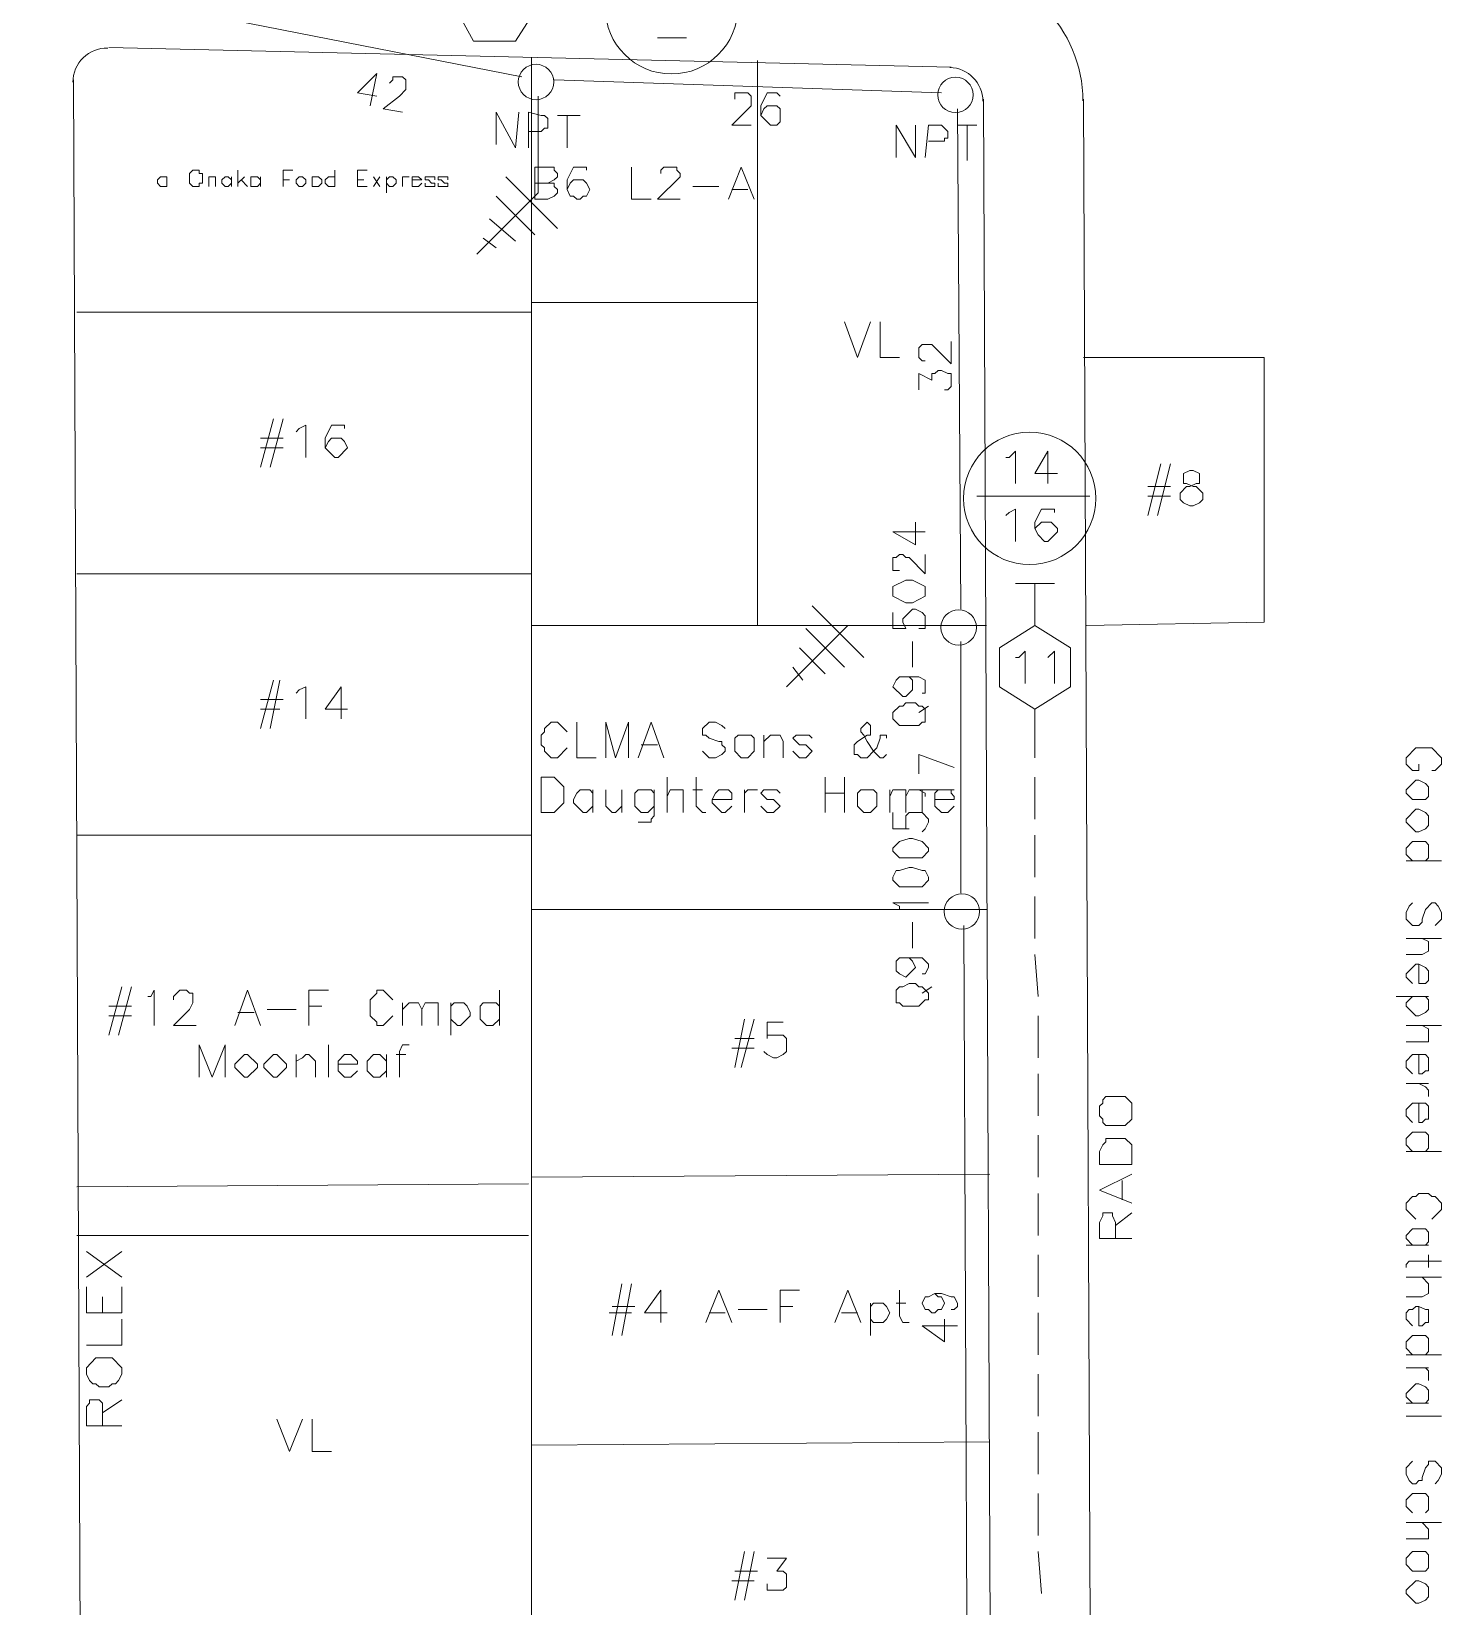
# Model space of a CAD drawing. Header units: millimetres. Extents: x 5.9 to 40.1, y 2 to 30.5.
# Drawn here: x 28.521 to 30.543, y 11.439 to 13.697 of the extents above; entities that cross this region are included whole.
import ezdxf

# ---------------------------------------------------------------- set-up
doc = ezdxf.new("R2010")
doc.units = ezdxf.units.MM
for name, color, linetype, true_color in [('PDF_S31$Cable-565', 23, 'Continuous', 0xdd8a6e), ('PDF_S31$LOTS', 254, 'Continuous', 0xdcdcdc), ('PDF_S31$ROAD', 8, 'Continuous', 0x808080), ('PDF_S31$SDU', 157, 'Continuous', 0x396472), ('PDF_S31$Symbols-EndOfLine', 15, 'Continuous', 0x954a4a), ('PDF_S31$Symbols-Ground', 12, 'Continuous', 0xb80000)]:
    doc.layers.add(name, color=color, linetype=linetype, true_color=true_color)
for name, color, linetype in [('PDF_S31$NAME-LANDMARK', 7, 'Continuous'), ('PDF_S31$NAME-ROAD', 7, 'Continuous'), ('PDF_S31$Passives-TapOffs', 7, 'Continuous'), ('PDF_S31$POLE', 7, 'Continuous'), ('PDF_S31$STRAND', 7, 'Continuous'), ('PDF_S31$Symbols-SelfTerminating', 7, 'Continuous')]:
    doc.layers.add(name, color=color, linetype=linetype)

msp = doc.modelspace()

# ---------------------------------------------------------------- linework, layer by layer
at = {"layer": 'PDF_S31$Cable-565', "lineweight": 13}
for points in [[(29.9602, 12.6561), (29.9602, 12.7255)], [(29.9602, 12.5682), (29.9602, 12.6284)], [(29.9602, 12.4849), (29.9602, 12.5451)], [(29.9602, 12.397), (29.9602, 12.4572)], [(29.9648, 12.3137), (29.9602, 12.3739)], [(29.9648, 12.2258), (29.9648, 12.286)], [(29.9648, 12.1425), (29.9648, 12.2027)], [(29.9648, 12.0546), (29.9648, 12.1148)], [(29.9648, 11.9713), (29.9648, 12.0315)], [(29.9648, 11.8834), (29.9648, 11.9436)], [(29.9648, 11.8001), (29.9648, 11.8603)], [(29.9648, 11.7122), (29.9648, 11.7724)], [(29.9648, 11.6289), (29.9648, 11.6891)], [(29.9648, 11.541), (29.9648, 11.6012)], [(29.9695, 11.4577), (29.9648, 11.5179)]]:
    msp.add_lwpolyline(points, dxfattribs=at)
at = {"layer": 'PDF_S31$LOTS', "lineweight": 0}
for points in [[(29.2384, 10.8285), (29.2384, 13.6602)], [(29.5623, 12.8458), (29.5623, 13.6556)], [(29.5623, 13.3085), (29.2384, 13.3085)], [(28.586, 13.2946), (29.2384, 13.2946)], [(30.0296, 13.2299), (30.2887, 13.2299), (30.2887, 12.8505), (30.0342, 12.8458)], [(28.586, 12.9199), (29.2384, 12.9199)], [(29.8908, 12.8458), (29.2384, 12.8458)], [(29.2384, 12.5451), (28.586, 12.5451)], [(29.8908, 12.4387), (29.2384, 12.4387)], [(29.8954, 12.0592), (29.2384, 12.0546)], [(29.8954, 11.6752), (29.2384, 11.6706)]]:
    msp.add_lwpolyline(points, dxfattribs=at)
at = {"layer": 'PDF_S31$NAME-LANDMARK', "lineweight": 0}
for points in [[(29.2893, 12.67), (29.2754, 12.6561), (29.2662, 12.6561), (29.2569, 12.6654), (29.2569, 12.67), (29.2523, 12.6746), (29.2523, 12.6885), (29.2569, 12.6931), (29.2569, 12.6978), (29.2662, 12.707), (29.2754, 12.707), (29.2893, 12.6931)], [(29.3309, 12.6561), (29.3032, 12.6561), (29.3032, 12.707)], [(29.3448, 12.6561), (29.3448, 12.707), (29.3587, 12.6561), (29.3772, 12.707), (29.3772, 12.6561)], [(29.3911, 12.6561), (29.4096, 12.707), (29.4281, 12.6561)], [(29.4836, 12.6654), (29.4929, 12.6561), (29.5021, 12.6561), (29.5114, 12.6607), (29.516, 12.6654), (29.516, 12.67), (29.5114, 12.6746), (29.5114, 12.6793), (29.5068, 12.6793), (29.4929, 12.6839), (29.4882, 12.6885), (29.4836, 12.6885), (29.4836, 12.6978), (29.4929, 12.707), (29.5021, 12.707), (29.5114, 12.7024), (29.516, 12.6978)], [(29.7474, 12.6607), (29.7427, 12.6561), (29.7381, 12.6561), (29.7289, 12.6654), (29.7196, 12.6561), (29.7103, 12.6561), (29.7057, 12.6607), (29.7011, 12.6607), (29.7011, 12.6746), (29.7057, 12.6793), (29.7196, 12.6885), (29.7242, 12.6885), (29.7242, 12.7024), (29.7196, 12.707), (29.7103, 12.6978), (29.7103, 12.6931), (29.715, 12.6885), (29.7196, 12.6793), (29.7289, 12.6654), (29.7335, 12.67), (29.7381, 12.6839), (29.7381, 12.6885), (29.7474, 12.6885), (29.7474, 12.6839)], [(29.4188, 12.6746), (29.3957, 12.6746)], [(29.5715, 12.6561), (29.5715, 12.6885)], [(29.5715, 12.6793), (29.5808, 12.6885), (29.5947, 12.6885), (29.5993, 12.6793), (29.5993, 12.6561)], [(29.6132, 12.6654), (29.6224, 12.6561), (29.6317, 12.6561), (29.6409, 12.6654), (29.6317, 12.6746), (29.6224, 12.6746), (29.6132, 12.6839), (29.6178, 12.6885), (29.6363, 12.6885), (29.6409, 12.6839)], [(29.4327, 12.5775), (29.4327, 12.6284)], [(29.4882, 12.5775), (29.4836, 12.5775), (29.4744, 12.5867), (29.4744, 12.6284)], [(29.6594, 12.5775), (29.6594, 12.6284)], [(29.6872, 12.5775), (29.6872, 12.6284)], [(29.3263, 12.5867), (29.317, 12.5775), (29.3124, 12.5775), (29.2985, 12.5913), (29.2985, 12.596), (29.3032, 12.6052), (29.3078, 12.6098), (29.3217, 12.6098), (29.3263, 12.6052)], [(29.3263, 12.5775), (29.3263, 12.6098)], [(29.3679, 12.5867), (29.3587, 12.5775), (29.3541, 12.5775), (29.3448, 12.5867), (29.3448, 12.6098)], [(29.3679, 12.5775), (29.3679, 12.6098)], [(29.4142, 12.5867), (29.405, 12.5775), (29.3957, 12.5775), (29.3865, 12.5867), (29.3865, 12.6052), (29.3911, 12.6098), (29.4096, 12.6098), (29.4142, 12.6052)], [(29.4142, 12.6098), (29.4142, 12.5728), (29.4096, 12.5682), (29.4096, 12.5636), (29.3911, 12.5636)], [(29.4327, 12.6006), (29.4373, 12.6098), (29.4559, 12.6098), (29.4559, 12.5775)], [(29.4836, 12.6098), (29.4697, 12.6098)], [(29.5253, 12.5867), (29.516, 12.5775), (29.5114, 12.5775), (29.4975, 12.5913), (29.4975, 12.596), (29.5021, 12.6052), (29.5068, 12.6098), (29.5206, 12.6098), (29.5253, 12.6052), (29.5253, 12.596), (29.4975, 12.596)], [(29.5438, 12.5775), (29.5438, 12.6098)], [(29.5438, 12.596), (29.5438, 12.6052), (29.5484, 12.6098), (29.5623, 12.6098)], [(29.5669, 12.5867), (29.5762, 12.5775), (29.5854, 12.5775), (29.5947, 12.5867), (29.5854, 12.596), (29.5762, 12.596), (29.5669, 12.6052), (29.5715, 12.6098), (29.59, 12.6098), (29.5947, 12.6052)], [(29.6872, 12.6052), (29.6594, 12.6052)], [(29.752, 12.5775), (29.752, 12.6098)], [(29.752, 12.6006), (29.7566, 12.6098), (29.7751, 12.6098), (29.7751, 12.5775)], [(29.7751, 12.6006), (29.7797, 12.6098), (29.7983, 12.6098), (29.7983, 12.5775)], [(29.8445, 12.5867), (29.8353, 12.5775), (29.826, 12.5775), (29.8168, 12.5867), (29.8168, 12.596), (29.8168, 12.6052), (29.8214, 12.6098), (29.8399, 12.6098), (29.8399, 12.6052), (29.8445, 12.6006), (29.8445, 12.596), (29.8168, 12.596)]]:
    msp.add_lwpolyline(points, dxfattribs=at)
for points in [[(29.5345, 12.6885), (29.553, 12.6885), (29.5577, 12.6839), (29.5577, 12.6654), (29.5484, 12.6561), (29.5391, 12.6561), (29.5299, 12.6654), (29.5299, 12.6839)], [(29.2523, 12.6284), (29.2708, 12.6284), (29.2847, 12.6145), (29.2847, 12.5913), (29.2708, 12.5775), (29.2523, 12.5775)], [(29.7103, 12.6098), (29.7289, 12.6098), (29.7335, 12.6052), (29.7335, 12.5867), (29.7242, 12.5775), (29.715, 12.5775), (29.7057, 12.5867), (29.7057, 12.6052)]]:
    msp.add_lwpolyline(points, close=True, dxfattribs=at)
at = {"layer": 'PDF_S31$NAME-ROAD', "lineweight": 9}
for points in [[(30.0527, 12.1425), (30.0527, 12.1564), (30.0574, 12.161), (30.0574, 12.1657), (30.062, 12.1703), (30.0898, 12.1703), (30.099, 12.161), (30.099, 12.1379), (30.0898, 12.1286), (30.062, 12.1286), (30.0574, 12.1333), (30.0574, 12.1379)], [(30.0527, 12.0731), (30.0527, 12.0916), (30.0574, 12.1009), (30.062, 12.1055), (30.062, 12.1101), (30.0898, 12.1101), (30.099, 12.1009), (30.099, 12.0731)], [(28.5999, 11.7724), (28.5999, 11.7816), (28.6137, 11.7955), (28.6369, 11.7955), (28.6508, 11.7816), (28.6508, 11.7724), (28.6461, 11.7631), (28.6415, 11.7585), (28.6369, 11.7585), (28.6322, 11.7539), (28.6184, 11.7539), (28.6137, 11.7585), (28.6091, 11.7585), (28.6045, 11.7631)]]:
    msp.add_lwpolyline(points, close=True, dxfattribs=at)
for points in [[(30.099, 12.0176), (30.0527, 12.0361), (30.099, 12.0592)], [(30.0851, 12.05), (30.0851, 12.0222)], [(30.099, 11.9667), (30.0527, 11.9667), (30.0527, 11.9898), (30.0574, 11.9991), (30.0574, 12.0037), (30.0713, 12.0037), (30.0713, 11.9991), (30.0759, 11.9898), (30.0759, 11.9667)], [(30.099, 12.0037), (30.0759, 11.9852)], [(28.6508, 11.9482), (28.5999, 11.9112)], [(28.6508, 11.9112), (28.5999, 11.9482)], [(28.6508, 11.8973), (28.6508, 11.8603), (28.5999, 11.8603), (28.5999, 11.8973)], [(28.623, 11.8834), (28.623, 11.8603)], [(28.6508, 11.851), (28.6508, 11.814), (28.5999, 11.814)], [(28.6508, 11.6983), (28.5999, 11.6983), (28.5999, 11.7261), (28.6045, 11.7307), (28.6045, 11.7353), (28.6184, 11.7353), (28.623, 11.7307), (28.623, 11.6983)], [(28.6508, 11.7353), (28.623, 11.7168)]]:
    msp.add_lwpolyline(points, dxfattribs=at)
at = {"layer": 'PDF_S31$Passives-TapOffs', "lineweight": 9}
for points in [[(29.2199, 13.7851), (29.2476, 13.7342), (29.2153, 13.6833), (29.1551, 13.6833), (29.1273, 13.7342), (29.1597, 13.7851)], [(29.9093, 12.8134), (29.9602, 12.8458), (30.0111, 12.8134), (30.0111, 12.7579), (29.9602, 12.7255), (29.9093, 12.7579)]]:
    msp.add_lwpolyline(points, close=True, dxfattribs=at)
for points in [[(29.9324, 12.7996), (29.9371, 12.7996), (29.9463, 12.8088), (29.9463, 12.7625)], [(29.9787, 12.7996), (29.988, 12.8088), (29.988, 12.7625)]]:
    msp.add_lwpolyline(points, dxfattribs=at)
at = {"layer": 'PDF_S31$POLE', "lineweight": 0}
for points in [[(29.1875, 13.5353), (29.1875, 13.5815), (29.2153, 13.5306), (29.2199, 13.5815)], [(29.2338, 13.5306), (29.2338, 13.5815), (29.2523, 13.5769), (29.2569, 13.5769), (29.2615, 13.5723), (29.2615, 13.5584), (29.2569, 13.5584), (29.2523, 13.5538), (29.2338, 13.5538)], [(29.3078, 13.5769), (29.2754, 13.5769)], [(29.2893, 13.5306), (29.2893, 13.5769)], [(29.7612, 13.5167), (29.7612, 13.563), (29.789, 13.5167), (29.789, 13.563)], [(29.8029, 13.5167), (29.8075, 13.563), (29.826, 13.563), (29.8353, 13.5538), (29.8353, 13.5445), (29.8306, 13.5445), (29.8306, 13.5399), (29.8075, 13.5399)], [(29.8769, 13.563), (29.8492, 13.563)], [(29.863, 13.5121), (29.863, 13.563)], [(29.789, 12.9939), (29.789, 12.9615), (29.7566, 12.98), (29.8029, 12.98)], [(29.7659, 12.9245), (29.7566, 12.9245), (29.7566, 12.943), (29.7612, 12.943), (29.7659, 12.9476), (29.7705, 12.9476), (29.7751, 12.943), (29.7797, 12.943), (29.8029, 12.9199), (29.8029, 12.9476)], [(29.7936, 12.8412), (29.8029, 12.8412), (29.8029, 12.8597), (29.7983, 12.8643), (29.789, 12.869), (29.7844, 12.869), (29.7705, 12.8551), (29.7705, 12.8505), (29.7751, 12.8412), (29.7566, 12.8412), (29.7566, 12.8643)], [(29.7844, 12.8227), (29.7844, 12.7857)], [(29.7797, 12.7718), (29.7659, 12.7718), (29.7612, 12.7672), (29.7566, 12.7579), (29.7705, 12.744), (29.7751, 12.744), (29.7844, 12.7533), (29.7844, 12.7672), (29.7797, 12.7718), (29.7936, 12.7718), (29.8029, 12.7672), (29.8029, 12.7487), (29.7983, 12.7487)], [(29.8075, 12.7302), (29.7936, 12.7209)], [(29.7983, 12.5497), (29.8029, 12.5543), (29.8075, 12.5636), (29.8075, 12.5682), (29.7983, 12.5775), (29.7797, 12.5775), (29.7751, 12.5728), (29.7751, 12.5543), (29.7797, 12.5543), (29.7566, 12.5543), (29.7566, 12.5775)], [(29.7659, 12.4387), (29.7659, 12.4433), (29.7566, 12.4479), (29.8075, 12.4479)], [(29.7844, 12.4201), (29.7844, 12.3831)], [(29.7797, 12.3692), (29.7659, 12.3692), (29.7612, 12.3646), (29.7612, 12.3507), (29.7659, 12.3461), (29.7751, 12.3415), (29.789, 12.3554), (29.7844, 12.3646), (29.7797, 12.3692), (29.7983, 12.3692), (29.8075, 12.36), (29.8075, 12.3554), (29.8029, 12.3461), (29.7983, 12.3461)], [(29.8121, 12.3276), (29.7983, 12.3183)]]:
    msp.add_lwpolyline(points, dxfattribs=at)
for points in [[(29.7566, 12.8875), (29.7566, 12.9014), (29.7751, 12.9106), (29.7844, 12.9106), (29.8029, 12.9014), (29.8029, 12.8875), (29.7844, 12.8782), (29.7751, 12.8782)], [(29.7566, 12.7116), (29.7566, 12.7209), (29.7659, 12.7302), (29.7705, 12.7302), (29.7751, 12.7348), (29.789, 12.7348), (29.7936, 12.7302), (29.7983, 12.7302), (29.8029, 12.7255), (29.8029, 12.707), (29.7983, 12.707), (29.7936, 12.7024), (29.7659, 12.7024)], [(29.7566, 12.5219), (29.7566, 12.5266), (29.7659, 12.5358), (29.7797, 12.5404), (29.7844, 12.5404), (29.7983, 12.5358), (29.8075, 12.5266), (29.8075, 12.5219), (29.7983, 12.5127), (29.7659, 12.5127)], [(29.7566, 12.4803), (29.7566, 12.4849), (29.7612, 12.4942), (29.7659, 12.4942), (29.7797, 12.4988), (29.7844, 12.4988), (29.7983, 12.4942), (29.8029, 12.4942), (29.8075, 12.4849), (29.8075, 12.4803), (29.7983, 12.471), (29.7659, 12.471)], [(29.7612, 12.3045), (29.7612, 12.323), (29.7659, 12.3276), (29.7705, 12.3276), (29.7797, 12.3322), (29.789, 12.3322), (29.7936, 12.3276), (29.7983, 12.3276), (29.8075, 12.3183), (29.8075, 12.3091), (29.8029, 12.3091), (29.7936, 12.2998), (29.7705, 12.2998), (29.7659, 12.3045)]]:
    msp.add_lwpolyline(points, close=True, dxfattribs=at)
for centre in [(29.2447, 13.6248), (29.8462, 13.6063), (29.8508, 12.8428), (29.8555, 12.4356)]:
    msp.add_circle(centre, 0.0254, dxfattribs=at)
at = {"layer": 'PDF_S31$ROAD', "lineweight": 0}
for points in [[(28.6322, 13.6741), (29.8399, 13.6463)], [(28.5952, 10.3843), (28.5814, 13.6278)], [(29.9001, 10.4166), (29.8862, 13.6)], [(30.0435, 10.4259), (30.0296, 13.6)], [(28.586, 12.0407), (29.2338, 12.0454)], [(28.586, 11.9713), (29.2338, 11.9713)]]:
    msp.add_lwpolyline(points, dxfattribs=at)
for centre, radius, start, end in [((29.837, 13.597), 0.192, 0.2032, 88.6047), ((28.6293, 13.6248), 0.0486, 88.6049, 180.2033), ((29.837, 13.597), 0.0486, 0.2032, 88.6047)]:
    msp.add_arc(centre, radius, start, end, dxfattribs=at)
at = {"layer": 'PDF_S31$SDU', "lineweight": 0}
for points in [[(29.2615, 13.4797), (29.2708, 13.4797), (29.2708, 13.4751), (29.2754, 13.4705), (29.2754, 13.4658), (29.2708, 13.4612), (29.2615, 13.4566), (29.243, 13.4566), (29.243, 13.5029), (29.2708, 13.5029), (29.2708, 13.4982), (29.2754, 13.4936), (29.2754, 13.489), (29.2708, 13.4844), (29.2615, 13.4797), (29.243, 13.4797)], [(29.2893, 13.4705), (29.2893, 13.4844), (29.2985, 13.5029), (29.317, 13.5029), (29.317, 13.4982)], [(29.4096, 13.4566), (29.3818, 13.4566), (29.3818, 13.5029)], [(29.4235, 13.4936), (29.4235, 13.4982), (29.4281, 13.5029), (29.4466, 13.5029), (29.4466, 13.4982), (29.4512, 13.4936), (29.4512, 13.489), (29.4188, 13.4566), (29.4512, 13.4566)], [(29.5206, 13.4566), (29.5391, 13.5029), (29.5577, 13.4566)], [(28.7757, 13.4844), (28.7757, 13.489), (28.7757, 13.4751)], [(28.7757, 13.489), (28.7849, 13.489), (28.7849, 13.4751)], [(28.8081, 13.4797), (28.8034, 13.4751), (28.7988, 13.4751), (28.7942, 13.4797), (28.7942, 13.4844), (28.7988, 13.489), (28.8034, 13.489), (28.8081, 13.4844)], [(28.8081, 13.4751), (28.8081, 13.489)], [(28.8173, 13.4751), (28.8173, 13.4982)], [(28.8173, 13.4797), (28.8266, 13.489)], [(28.8312, 13.4751), (28.822, 13.4844)], [(28.8497, 13.4797), (28.8451, 13.4751), (28.8358, 13.4751), (28.8358, 13.489), (28.8451, 13.489), (28.8497, 13.4844)], [(28.8497, 13.4751), (28.8497, 13.489)], [(28.8821, 13.4751), (28.8821, 13.4982), (28.896, 13.4982)], [(28.8914, 13.4844), (28.8821, 13.4844)], [(28.9561, 13.4751), (28.9469, 13.4751), (28.9423, 13.4797), (28.9423, 13.4844), (28.9469, 13.489), (28.9561, 13.489), (28.9561, 13.4844)], [(28.9561, 13.4797), (28.9561, 13.4751), (28.9561, 13.4982)], [(29.0024, 13.4751), (28.9885, 13.4751), (28.9885, 13.4982), (29.0024, 13.4982)], [(28.9978, 13.4844), (28.9885, 13.4844)], [(29.0209, 13.4751), (29.0117, 13.489)], [(29.0117, 13.4751), (29.0209, 13.489)], [(29.0302, 13.4658), (29.0302, 13.489)], [(29.0302, 13.4844), (29.0348, 13.489), (29.0394, 13.489), (29.0441, 13.4844), (29.0441, 13.4797), (29.0394, 13.4751), (29.0348, 13.4751), (29.0302, 13.4797)], [(29.0533, 13.4751), (29.0533, 13.489), (29.0533, 13.4844)], [(29.0533, 13.489), (29.0626, 13.489)], [(29.0811, 13.4797), (29.0764, 13.4751), (29.0672, 13.4751), (29.0672, 13.4844), (29.0672, 13.489), (29.0764, 13.489), (29.0811, 13.4844), (29.0672, 13.4844)], [(29.0857, 13.4797), (29.0857, 13.4751), (29.0996, 13.4751), (29.0996, 13.4797), (29.095, 13.4797), (29.0903, 13.4844), (29.0857, 13.4844), (29.0857, 13.489), (29.0996, 13.489), (29.0996, 13.4844)], [(29.1042, 13.4797), (29.1042, 13.4751), (29.1181, 13.4751), (29.1181, 13.4797), (29.1135, 13.4797), (29.1088, 13.4844), (29.1042, 13.4844), (29.1042, 13.489), (29.1181, 13.489), (29.1181, 13.4844)], [(29.5068, 13.4751), (29.4697, 13.4751)], [(29.5484, 13.4705), (29.5253, 13.4705)], [(29.7242, 13.2808), (29.7057, 13.2299), (29.6872, 13.2808)], [(29.7659, 13.2299), (29.7381, 13.2299), (29.7381, 13.2808)], [(28.8497, 13.0726), (28.8682, 13.142)], [(28.8636, 13.0726), (28.8821, 13.142)], [(28.9006, 13.1234), (28.9052, 13.1281), (28.9145, 13.1327), (28.9145, 13.0864)], [(28.9423, 13.1003), (28.9423, 13.1142), (28.9515, 13.1327), (28.97, 13.1327), (28.97, 13.1281)], [(28.8821, 13.1142), (28.8497, 13.1142)], [(28.8821, 13.1003), (28.8497, 13.1003)], [(30.1221, 13.0031), (30.1407, 13.0772)], [(30.136, 13.0031), (30.1545, 13.0772)], [(30.1545, 13.0448), (30.1221, 13.0448)], [(30.1545, 13.0309), (30.1221, 13.0309)], [(28.8497, 12.6978), (28.8682, 12.7672)], [(28.8636, 12.6978), (28.8775, 12.7672)], [(28.9006, 12.7487), (28.9052, 12.7533), (28.9145, 12.7579), (28.9145, 12.7116)], [(28.9746, 12.7255), (28.9423, 12.7255), (28.9654, 12.7579), (28.9654, 12.7116)], [(28.8821, 12.7394), (28.8497, 12.7394)], [(28.8775, 12.7255), (28.8497, 12.7255)], [(30.5108, 12.6469), (30.5108, 12.6376), (30.5016, 12.6376), (30.4923, 12.6469), (30.4923, 12.6561), (30.5062, 12.67), (30.5293, 12.67), (30.5432, 12.6561), (30.5432, 12.6469), (30.534, 12.6376), (30.5293, 12.6376)], [(30.5016, 12.5081), (30.4923, 12.5173), (30.4923, 12.5266), (30.5016, 12.5358), (30.5201, 12.5358), (30.5247, 12.5312), (30.5247, 12.5127), (30.5201, 12.5081)], [(30.4923, 12.5081), (30.5432, 12.5081)], [(30.5016, 12.4479), (30.4969, 12.4433), (30.4923, 12.434), (30.4923, 12.4248), (30.5016, 12.4155), (30.5108, 12.4155), (30.5154, 12.4201), (30.5154, 12.4248), (30.5201, 12.4387), (30.5293, 12.4479), (30.534, 12.4479), (30.5386, 12.4433), (30.5432, 12.434), (30.5432, 12.4248), (30.534, 12.4155)], [(30.4923, 12.397), (30.5432, 12.397)], [(30.5154, 12.397), (30.5247, 12.3924), (30.5247, 12.3785), (30.5154, 12.3739), (30.4923, 12.3739)], [(30.5016, 12.3322), (30.4923, 12.3415), (30.4923, 12.3461), (30.5062, 12.36), (30.5108, 12.36), (30.5201, 12.3554), (30.5247, 12.3507), (30.5247, 12.3369), (30.5201, 12.3322), (30.5108, 12.3322), (30.5108, 12.36)], [(28.6322, 12.2582), (28.6508, 12.3276)], [(28.6461, 12.2582), (28.6646, 12.3276)], [(28.6878, 12.3137), (28.6924, 12.3137), (28.697, 12.323), (28.697, 12.2721)], [(28.7248, 12.3091), (28.7248, 12.3137), (28.734, 12.323), (28.7433, 12.323), (28.7479, 12.3183), (28.7526, 12.3183), (28.7526, 12.3045), (28.7479, 12.2952), (28.7248, 12.2721), (28.7572, 12.2721)], [(28.8127, 12.2721), (28.8312, 12.323), (28.8497, 12.2721)], [(28.9191, 12.2721), (28.9191, 12.323), (28.9469, 12.323)], [(29.0394, 12.286), (29.0255, 12.2721), (29.0163, 12.2721), (29.0163, 12.2767), (29.007, 12.286), (29.007, 12.3091), (29.0163, 12.3183), (29.0163, 12.323), (29.0255, 12.323), (29.0394, 12.3091)], [(29.1921, 12.2721), (29.1921, 12.323)], [(30.4784, 12.3137), (30.5247, 12.3137)], [(30.5201, 12.3137), (30.5247, 12.3091), (30.5247, 12.2952), (30.5201, 12.2906), (30.5108, 12.286), (30.5062, 12.286), (30.4923, 12.2998), (30.4923, 12.3045), (30.5016, 12.3137)], [(28.6646, 12.2998), (28.6322, 12.2998)], [(28.6646, 12.286), (28.6322, 12.286)], [(28.8405, 12.2906), (28.8173, 12.2906)], [(28.9006, 12.2952), (28.859, 12.2952)], [(28.9376, 12.2998), (28.9191, 12.2998)], [(29.0533, 12.2721), (29.0533, 12.3045)], [(29.0533, 12.2952), (29.0626, 12.3045), (29.0764, 12.3045), (29.0811, 12.2952), (29.0811, 12.2721)], [(29.0811, 12.2952), (29.0857, 12.3045), (29.1042, 12.3045), (29.1042, 12.2721)], [(29.1227, 12.2582), (29.1227, 12.3045)], [(29.1227, 12.2998), (29.1273, 12.3045), (29.1412, 12.3045), (29.1458, 12.2998), (29.1505, 12.2906), (29.1505, 12.286), (29.1366, 12.2721), (29.132, 12.2721), (29.1227, 12.2813)], [(29.1921, 12.2813), (29.1829, 12.2721), (29.1736, 12.2721), (29.1644, 12.2813), (29.1644, 12.2998), (29.169, 12.3045), (29.1875, 12.3045), (29.1921, 12.2998)], [(29.5299, 12.2119), (29.5438, 12.2813)], [(29.5391, 12.2119), (29.5577, 12.2813)], [(29.5715, 12.2351), (29.5762, 12.2304), (29.5854, 12.2258), (29.59, 12.2258), (29.5993, 12.2304), (29.6039, 12.2351), (29.6039, 12.2536), (29.5993, 12.2582), (29.5762, 12.2582), (29.5762, 12.2536), (29.5762, 12.2767), (29.5993, 12.2767)], [(30.4923, 12.2721), (30.5432, 12.2721)], [(30.5154, 12.2721), (30.5247, 12.2675), (30.5247, 12.2489), (30.4923, 12.2489)], [(28.7618, 12.198), (28.7618, 12.2443), (28.7803, 12.198), (28.7988, 12.2443), (28.7988, 12.198)], [(28.9469, 12.198), (28.9469, 12.2443)], [(29.0487, 12.198), (29.0487, 12.2351), (29.0533, 12.2443), (29.0626, 12.2443)], [(29.5577, 12.2397), (29.5253, 12.2397)], [(29.5577, 12.2536), (29.5299, 12.2536)], [(28.9006, 12.198), (28.9006, 12.2304)], [(28.9006, 12.2212), (28.9099, 12.2258), (28.9145, 12.2304), (28.9191, 12.2304), (28.9284, 12.2212), (28.9284, 12.198)], [(28.9885, 12.2073), (28.9793, 12.198), (28.97, 12.198), (28.9608, 12.2073), (28.9608, 12.2166), (28.9608, 12.2212), (28.97, 12.2304), (28.9793, 12.2304), (28.9885, 12.2212), (28.9885, 12.2166), (28.9608, 12.2166)], [(29.0302, 12.2073), (29.0209, 12.198), (29.0117, 12.198), (29.0024, 12.2073), (29.0024, 12.2212), (29.0117, 12.2304), (29.0209, 12.2304), (29.0302, 12.2212)], [(29.0302, 12.198), (29.0302, 12.2304)], [(29.0579, 12.2304), (29.0441, 12.2304)], [(30.5016, 12.2027), (30.4923, 12.2119), (30.4923, 12.2212), (30.5016, 12.2304), (30.5108, 12.2304), (30.5201, 12.2304), (30.5247, 12.2258), (30.5247, 12.2073), (30.5201, 12.2073), (30.5154, 12.2027), (30.5108, 12.2027), (30.5108, 12.2304)], [(30.4923, 12.1888), (30.5247, 12.1888)], [(30.5108, 12.1888), (30.5201, 12.1842), (30.5247, 12.1795), (30.5247, 12.1703)], [(30.5016, 12.1333), (30.4923, 12.1425), (30.4923, 12.1518), (30.5016, 12.161), (30.5108, 12.161), (30.5201, 12.161), (30.5247, 12.1564), (30.5247, 12.1379), (30.5201, 12.1379), (30.5154, 12.1333), (30.5108, 12.1333), (30.5108, 12.161)], [(30.5016, 12.0916), (30.4923, 12.1009), (30.4923, 12.1101), (30.5016, 12.1194), (30.5201, 12.1194), (30.5247, 12.1148), (30.5247, 12.0963), (30.5201, 12.0916)], [(30.4923, 12.0916), (30.5432, 12.0916)], [(30.5062, 11.9945), (30.4923, 12.0083), (30.4923, 12.0176), (30.5016, 12.0268), (30.5062, 12.0268), (30.5108, 12.0315), (30.5247, 12.0315), (30.5293, 12.0268), (30.534, 12.0268), (30.5432, 12.0176), (30.5432, 12.0083), (30.5293, 11.9945)], [(30.5016, 11.9574), (30.4923, 11.9667), (30.4923, 11.9713), (30.5016, 11.9806), (30.5201, 11.9806), (30.5247, 11.9759), (30.5247, 11.9621), (30.5201, 11.9574)], [(30.4923, 11.9574), (30.5247, 11.9574)], [(30.4923, 11.9251), (30.4923, 11.9297), (30.4969, 11.9343), (30.5432, 11.9343)], [(30.5247, 11.9251), (30.5247, 11.9436)], [(29.3541, 11.8279), (29.3679, 11.9019)], [(29.3679, 11.8279), (29.3818, 11.9019)], [(30.4923, 11.9112), (30.5432, 11.9112)], [(30.5154, 11.9112), (30.5247, 11.9019), (30.5247, 11.888), (30.5154, 11.8834), (30.4923, 11.8834)], [(29.4327, 11.8603), (29.4003, 11.8603), (29.4235, 11.8927), (29.4235, 11.8464)], [(29.4882, 11.8464), (29.5068, 11.8927), (29.5253, 11.8464)], [(29.5947, 11.8464), (29.5947, 11.8927), (29.6224, 11.8927)], [(29.6733, 11.8464), (29.6918, 11.8927), (29.7103, 11.8464)], [(29.7797, 11.8464), (29.7705, 11.8464), (29.7659, 11.8556), (29.7659, 11.8927)], [(29.3818, 11.8603), (29.3494, 11.8603)], [(29.3865, 11.8695), (29.3541, 11.8695)], [(29.516, 11.8603), (29.4929, 11.8603)], [(29.5762, 11.8649), (29.5345, 11.8649)], [(29.6132, 11.8695), (29.5947, 11.8695)], [(29.7057, 11.8603), (29.6826, 11.8603)], [(29.7242, 11.8279), (29.7242, 11.8742)], [(29.7242, 11.8695), (29.7289, 11.8742), (29.7427, 11.8742), (29.7474, 11.8695), (29.752, 11.8603), (29.7474, 11.851), (29.7427, 11.8464), (29.7289, 11.8464), (29.7242, 11.851)], [(29.7751, 11.8742), (29.7612, 11.8742)], [(30.5016, 11.8418), (30.4923, 11.851), (30.4923, 11.8603), (30.4969, 11.8649), (30.5016, 11.8649), (30.5062, 11.8695), (30.5108, 11.8695), (30.5201, 11.8649), (30.5247, 11.8649), (30.5247, 11.8464), (30.5201, 11.8464), (30.5154, 11.8418), (30.5108, 11.8418), (30.5108, 11.8695)], [(30.5016, 11.8001), (30.4923, 11.8094), (30.4923, 11.8186), (30.5016, 11.8279), (30.5201, 11.8279), (30.5247, 11.8233), (30.5247, 11.8047), (30.5201, 11.8001)], [(30.4923, 11.8001), (30.5432, 11.8001)], [(30.4923, 11.7816), (30.5247, 11.7816)], [(30.5108, 11.7816), (30.5201, 11.7816), (30.5247, 11.777), (30.5247, 11.7631)], [(30.5016, 11.7307), (30.4923, 11.74), (30.4923, 11.7446), (30.5062, 11.7585), (30.5108, 11.7585), (30.5201, 11.7539), (30.5247, 11.7492), (30.5247, 11.7353), (30.5201, 11.7307)], [(30.4923, 11.7307), (30.5247, 11.7307)], [(28.9099, 11.7076), (28.8914, 11.6613), (28.8729, 11.7076)], [(28.9515, 11.6613), (28.9238, 11.6613), (28.9238, 11.7076)], [(30.4923, 11.7122), (30.5432, 11.7122)], [(30.5016, 11.6474), (30.4923, 11.6382), (30.4923, 11.6289), (30.4969, 11.6197), (30.5016, 11.615), (30.5062, 11.615), (30.5108, 11.6197), (30.5154, 11.6197), (30.5154, 11.6243), (30.5201, 11.6382), (30.5247, 11.6428), (30.5247, 11.6474), (30.534, 11.6474), (30.5432, 11.6382), (30.5432, 11.6289), (30.5386, 11.6197), (30.534, 11.615)], [(30.5016, 11.5734), (30.4923, 11.5827), (30.4923, 11.5919), (30.5016, 11.6012), (30.5201, 11.6012), (30.5247, 11.5965), (30.5247, 11.578), (30.5201, 11.5734)], [(30.4923, 11.5595), (30.5432, 11.5595)], [(30.5154, 11.5595), (30.5247, 11.5503), (30.5247, 11.5364), (30.4923, 11.5364)], [(29.5299, 11.4485), (29.5438, 11.5179)], [(29.5438, 11.4485), (29.5577, 11.5179)], [(29.5762, 11.5086), (29.6039, 11.5086), (29.59, 11.4901), (29.5993, 11.4901), (29.6039, 11.4855), (29.6039, 11.467), (29.5993, 11.4624), (29.5762, 11.4624), (29.5762, 11.4716)], [(29.5577, 11.4762), (29.5253, 11.4762)], [(29.5623, 11.4901), (29.5299, 11.4901)]]:
    msp.add_lwpolyline(points, dxfattribs=at)
for points in [[(28.7063, 13.489), (28.7155, 13.489), (28.7155, 13.4751), (28.7063, 13.4751), (28.7017, 13.4797), (28.7017, 13.4844)], [(28.7526, 13.4982), (28.7618, 13.4982), (28.7618, 13.4936), (28.7664, 13.4936), (28.7664, 13.4797), (28.7618, 13.4797), (28.7618, 13.4751), (28.7526, 13.4751), (28.7479, 13.4797), (28.7479, 13.4936)], [(28.9052, 13.489), (28.9099, 13.489), (28.9145, 13.4844), (28.9145, 13.4797), (28.9099, 13.4751), (28.9052, 13.4751), (28.9006, 13.4797), (28.9006, 13.4844)], [(28.9238, 13.489), (28.933, 13.489), (28.9376, 13.4844), (28.9376, 13.4797), (28.933, 13.4751), (28.9238, 13.4751)], [(29.2939, 13.4797), (29.2985, 13.4844), (29.3124, 13.4844), (29.317, 13.4797), (29.3217, 13.4705), (29.317, 13.4612), (29.3124, 13.4612), (29.3078, 13.4566), (29.3032, 13.4566), (29.2985, 13.4612), (29.2939, 13.4612), (29.2893, 13.4705)], [(28.9469, 13.1096), (28.9515, 13.1142), (28.9654, 13.1142), (28.97, 13.1096), (28.9746, 13.1003), (28.9608, 13.0864), (28.9561, 13.0864), (28.9423, 13.1003)], [(30.1823, 13.0679), (30.1869, 13.0679), (30.1962, 13.0633), (30.1962, 13.0494), (30.1916, 13.0494), (30.1823, 13.0448), (30.1777, 13.0448), (30.1684, 13.0355), (30.1684, 13.0263), (30.173, 13.0217), (30.1823, 13.017), (30.1869, 13.017), (30.1962, 13.0217), (30.2008, 13.0263), (30.2008, 13.0355), (30.1916, 13.0448), (30.1869, 13.0448), (30.1777, 13.0494), (30.173, 13.0494), (30.173, 13.0633)], [(30.5247, 12.6145), (30.5247, 12.6006), (30.5201, 12.596), (30.5016, 12.596), (30.4923, 12.6052), (30.4923, 12.6098), (30.5062, 12.6237), (30.5108, 12.6237), (30.5201, 12.6191)], [(30.5247, 12.5728), (30.5247, 12.559), (30.5201, 12.5543), (30.5108, 12.5497), (30.5062, 12.5497), (30.4923, 12.5636), (30.4923, 12.5682), (30.5062, 12.5821), (30.5108, 12.5821), (30.5201, 12.5775)], [(28.8266, 12.2304), (28.8312, 12.2304), (28.8451, 12.2166), (28.8451, 12.2119), (28.8312, 12.198), (28.8266, 12.198), (28.8127, 12.2119), (28.8127, 12.2166)], [(28.8682, 12.2304), (28.8729, 12.2304), (28.8867, 12.2166), (28.8867, 12.2119), (28.8729, 12.198), (28.8682, 12.198), (28.8543, 12.2119), (28.8543, 12.2166)], [(30.5247, 11.5132), (30.5247, 11.4947), (30.5201, 11.4901), (30.5016, 11.4901), (30.4923, 11.4994), (30.4923, 11.5086), (30.5016, 11.5179), (30.5201, 11.5179)], [(30.5247, 11.467), (30.5247, 11.4531), (30.5201, 11.4485), (30.5108, 11.4438), (30.5062, 11.4438), (30.4923, 11.4577), (30.4923, 11.4624), (30.5062, 11.4762), (30.5108, 11.4762), (30.5201, 11.4716)]]:
    msp.add_lwpolyline(points, close=True, dxfattribs=at)
at = {"layer": 'PDF_S31$STRAND', "color": 254, "lineweight": 0, "true_color": 0xdcdcdc}
for points in [[(29.2245, 13.6324), (28.35, 13.8036)], [(29.826, 13.6093), (29.2708, 13.6278)], [(29.8492, 13.5861), (29.8538, 12.869)], [(29.8538, 12.8227), (29.8538, 12.4618)], [(29.8584, 12.4155), (29.863, 11.3143)]]:
    msp.add_lwpolyline(points, dxfattribs=at)
at = {"layer": 'PDF_S31$STRAND', "lineweight": 0}
for points in [[(29.0163, 13.6047), (28.9885, 13.6093), (29.0163, 13.637), (29.007, 13.5908)], [(29.0533, 13.5815), (29.0255, 13.5861), (29.0487, 13.6047), (29.0579, 13.6139), (29.0579, 13.6278), (29.0533, 13.6324), (29.0394, 13.6324), (29.0394, 13.6278), (29.0348, 13.6232)], [(29.5299, 13.6), (29.5299, 13.6093), (29.5484, 13.6093), (29.553, 13.6047), (29.553, 13.5908), (29.5253, 13.563), (29.553, 13.563)], [(29.5669, 13.5769), (29.5669, 13.5908), (29.5762, 13.6093), (29.59, 13.6093), (29.5947, 13.6047)], [(29.8029, 13.2252), (29.7983, 13.2252), (29.7936, 13.2299), (29.7936, 13.2438), (29.7983, 13.2484), (29.8121, 13.2484), (29.8399, 13.2206), (29.8399, 13.253)], [(29.7936, 13.1836), (29.7936, 13.2067), (29.8121, 13.1975), (29.8121, 13.2067), (29.8168, 13.2067), (29.8214, 13.2114), (29.826, 13.2114), (29.8353, 13.2067), (29.8399, 13.2067), (29.8399, 13.1882), (29.8353, 13.1836), (29.8306, 13.1836)], [(29.7936, 12.633), (29.7936, 12.6607), (29.8445, 12.6422)], [(29.8029, 12.6006), (29.8029, 12.6052), (29.7936, 12.6098), (29.8445, 12.6098)], [(29.8168, 11.888), (29.826, 11.888), (29.8399, 11.8834), (29.8445, 11.8834), (29.8492, 11.8742), (29.8492, 11.8695), (29.8445, 11.8649), (29.8399, 11.8649)], [(29.8306, 11.851), (29.8306, 11.8186), (29.7983, 11.8418), (29.8492, 11.8418)]]:
    msp.add_lwpolyline(points, dxfattribs=at)
for points in [[(29.5715, 13.5861), (29.5762, 13.5908), (29.59, 13.5908), (29.5947, 13.5861), (29.5947, 13.5676), (29.59, 13.563), (29.5808, 13.563), (29.5669, 13.5769)], [(29.8214, 11.8834), (29.826, 11.8834), (29.8306, 11.8742), (29.826, 11.8649), (29.8214, 11.8649), (29.8168, 11.8603), (29.8121, 11.8603), (29.8075, 11.8649), (29.8029, 11.8649), (29.7983, 11.8742), (29.8029, 11.8834), (29.8075, 11.8834), (29.8168, 11.888)]]:
    msp.add_lwpolyline(points, close=True, dxfattribs=at)
at = {"layer": 'PDF_S31$Symbols-EndOfLine', "lineweight": 0}
for points in [[(29.4605, 13.6879), (29.4188, 13.6879)], [(29.9186, 13.0864), (29.9232, 13.0864), (29.9324, 13.0957), (29.9324, 13.0494)], [(29.9926, 13.0633), (29.9602, 13.0633), (29.9787, 13.0957), (29.9787, 13.0494)], [(30.0389, 13.0309), (29.8769, 13.0309)], [(29.9186, 13.0031), (29.9232, 13.0078), (29.9324, 13.0124), (29.9324, 12.9661)], [(29.9602, 12.9846), (29.9695, 12.9939), (29.9833, 12.9939), (29.9926, 12.9846), (29.9926, 12.98), (29.9787, 12.9661), (29.9741, 12.9661), (29.9648, 12.9754), (29.9602, 12.9846), (29.9602, 12.9939), (29.9695, 13.0124), (29.988, 13.0124), (29.988, 13.0078)]]:
    msp.add_lwpolyline(points, dxfattribs=at)
for centre in [(29.439, 13.7312), (29.9526, 13.0279)]:
    msp.add_circle(centre, 0.0949, dxfattribs=at)
at = {"layer": 'PDF_S31$Symbols-Ground', "lineweight": 0}
for points in [[(29.1597, 13.3779), (29.2476, 13.4658), (29.2476, 13.6047)], [(29.2014, 13.489), (29.2754, 13.4149)], [(29.1875, 13.4612), (29.243, 13.4057)], [(29.1782, 13.4288), (29.2153, 13.3964)], [(29.169, 13.4011), (29.1875, 13.3872)], [(29.715, 12.7996), (29.6409, 12.8736)], [(29.6039, 12.7579), (29.6918, 12.8458), (29.8306, 12.8458)], [(29.6872, 12.7857), (29.6317, 12.8412)], [(29.6594, 12.7764), (29.6224, 12.8134)], [(29.6271, 12.7672), (29.6132, 12.7857)]]:
    msp.add_lwpolyline(points, dxfattribs=at)
at = {"layer": 'PDF_S31$Symbols-SelfTerminating', "lineweight": 9}
for points in [[(29.9324, 12.906), (29.988, 12.906)], [(29.9602, 12.906), (29.9602, 12.8458)]]:
    msp.add_lwpolyline(points, dxfattribs=at)

doc.saveas('drawing.dxf')
